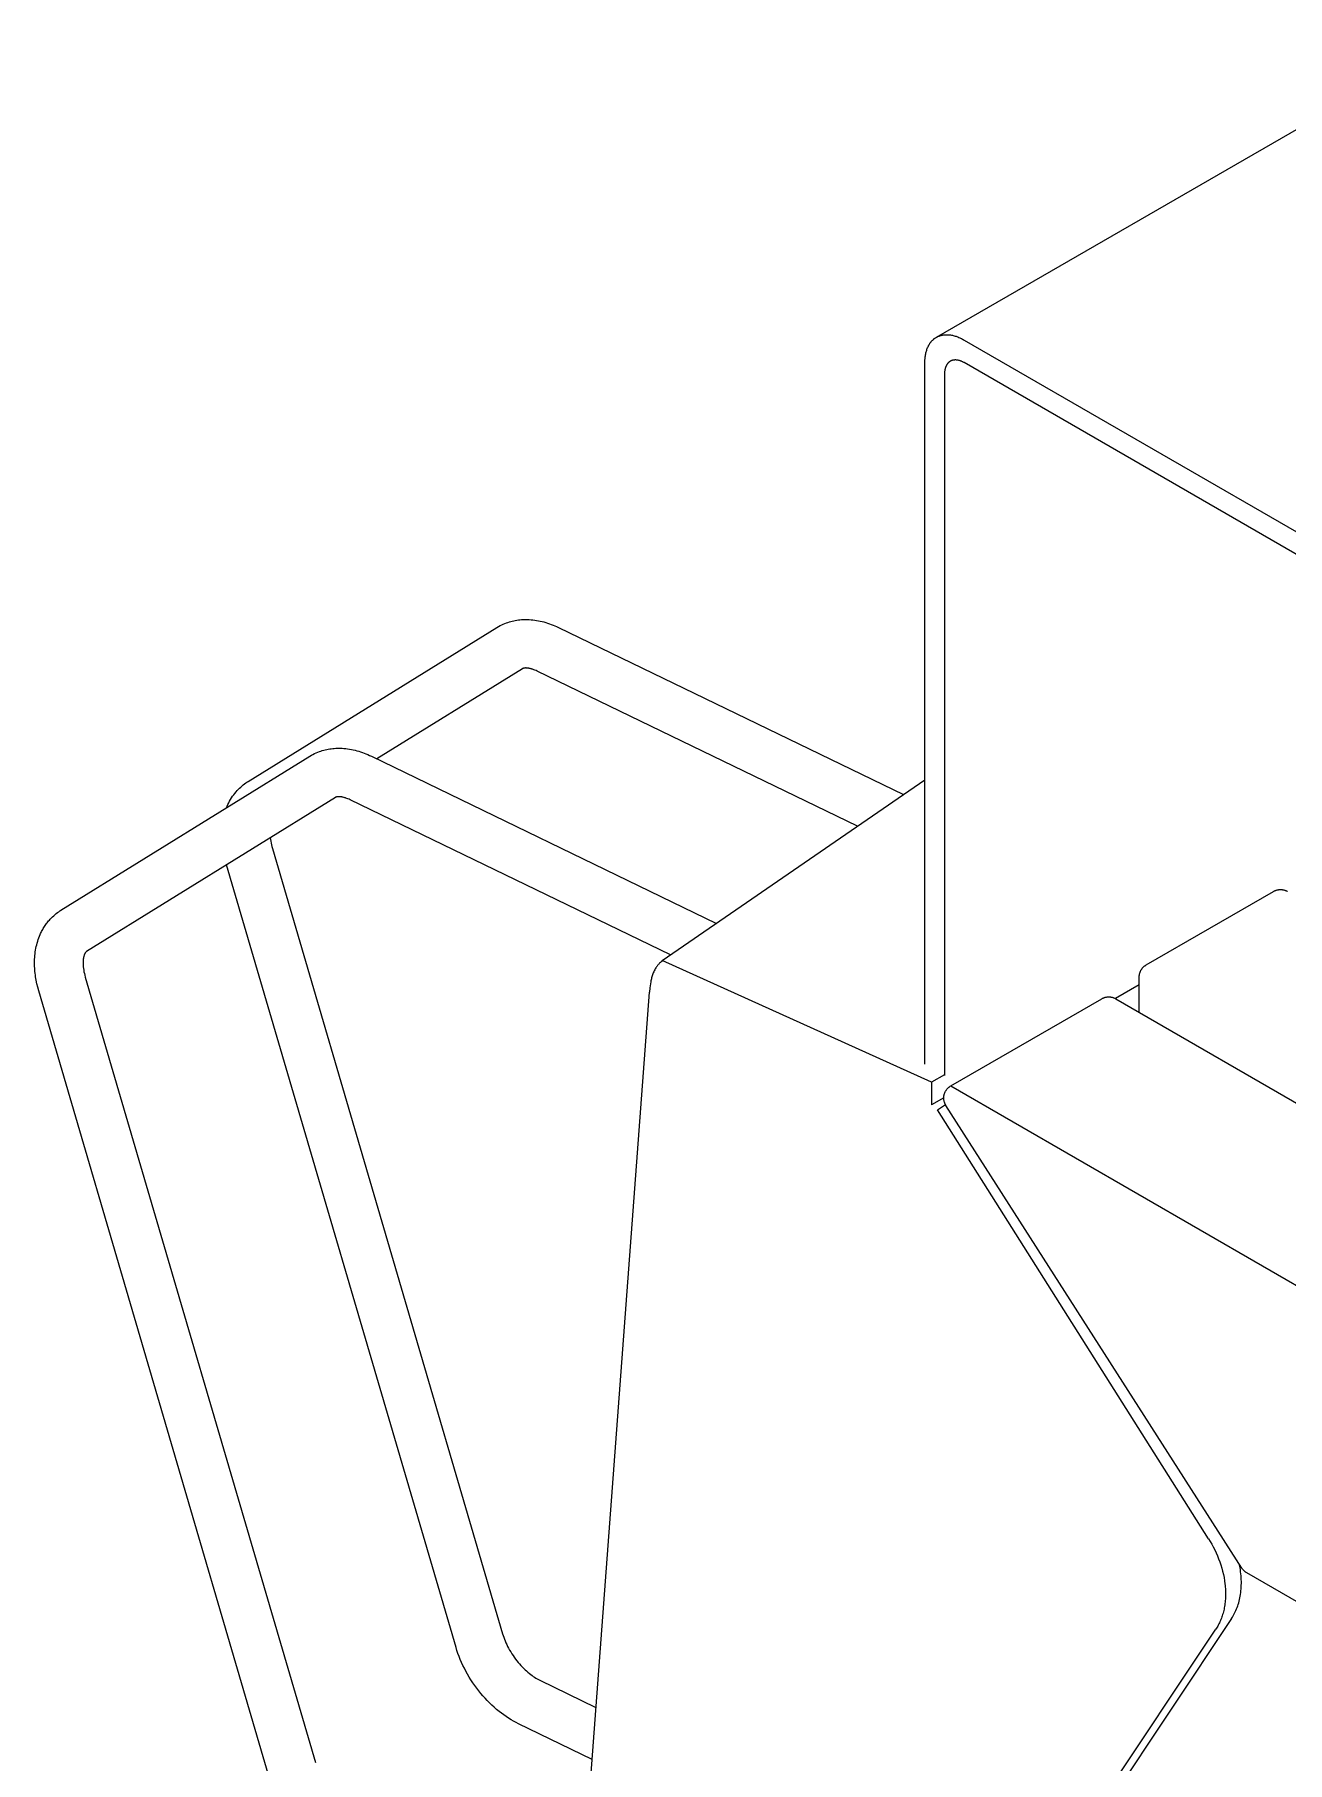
# Model space of a CAD drawing. Header units: inches. Extents: x -9 to 197, y 0 to 134.
# Drawn here: x 127.98 to 137.21, y 74.75 to 87.48 of the extents above; entities that cross this region are included whole.
import ezdxf

# ---------------------------------------------------------------- set-up
doc = ezdxf.new("R2010")
doc.units = ezdxf.units.IN
doc.layers.add('ZANO_R', color=7, linetype='Continuous', lineweight=0)

msp = doc.modelspace()

# ---------------------------------------------------------------- linework, layer by layer
at = {"layer": 'ZANO_R'}
for p, q in [((134.62635, 85.24978), (138.48926, 87.48003)), ((134.55711, 85.16123), (134.55948, 85.16761)), ((134.55948, 85.16761), (134.56203, 85.17385)), ((134.56203, 85.17385), (134.56476, 85.17995)), ((134.56476, 85.17995), (134.56767, 85.18591)), ((134.56767, 85.18591), (134.56919, 85.18883)), ((134.56919, 85.18883), (134.57075, 85.19171)), ((134.57075, 85.19171), (134.57236, 85.19455)), ((134.57236, 85.19455), (134.57402, 85.19734)), ((134.57402, 85.19734), (134.57572, 85.2001)), ((134.57572, 85.2001), (134.57746, 85.20281)), ((134.57746, 85.20281), (134.57925, 85.20548)), ((134.57925, 85.20548), (134.58108, 85.2081)), ((134.58108, 85.2081), (134.58295, 85.21067)), ((134.58295, 85.21067), (134.58487, 85.2132)), ((134.58487, 85.2132), (134.58683, 85.21568)), ((134.58683, 85.21568), (134.58883, 85.21811)), ((134.58883, 85.21811), (134.59088, 85.22049)), ((134.59088, 85.22049), (134.59296, 85.22282)), ((134.59296, 85.22282), (134.59509, 85.2251)), ((134.59509, 85.2251), (134.59726, 85.22733)), ((134.59726, 85.22733), (134.59947, 85.22951)), ((134.59947, 85.22951), (134.60172, 85.23163)), ((134.60172, 85.23163), (134.60402, 85.2337)), ((134.60402, 85.2337), (134.60635, 85.23571)), ((134.60635, 85.23571), (134.60872, 85.23767)), ((134.60872, 85.23767), (134.61112, 85.23957)), ((134.61112, 85.23957), (134.61357, 85.24141)), ((134.61357, 85.24141), (134.61605, 85.2432)), ((134.61605, 85.2432), (134.61857, 85.24493)), ((134.61857, 85.24493), (134.62113, 85.24661)), ((134.62113, 85.24661), (134.62372, 85.24822)), ((134.62372, 85.24822), (134.62635, 85.24978)), ((134.62635, 85.24978), (134.62901, 85.25127)), ((134.62901, 85.25127), (134.6317, 85.25271)), ((134.6317, 85.25271), (134.63443, 85.25409)), ((134.63443, 85.25409), (134.63719, 85.2554)), ((134.63719, 85.2554), (134.63998, 85.25666)), ((134.63998, 85.25666), (134.6428, 85.25786)), ((134.6428, 85.25786), (134.64565, 85.25899)), ((134.64565, 85.25899), (134.64853, 85.26006)), ((134.64853, 85.26006), (134.65144, 85.26107)), ((134.65144, 85.26107), (134.65437, 85.26202)), ((134.65437, 85.26202), (134.65734, 85.26291)), ((134.65734, 85.26291), (134.66033, 85.26374)), ((134.66033, 85.26374), (134.66334, 85.26451)), ((134.66334, 85.26451), (134.66638, 85.26521)), ((134.66638, 85.26521), (134.66944, 85.26585)), ((134.66944, 85.26585), (134.67253, 85.26643)), ((134.67253, 85.26643), (134.67563, 85.26695)), ((134.67563, 85.26695), (134.67876, 85.26741)), ((134.67876, 85.26741), (134.68191, 85.26781)), ((134.68191, 85.26781), (134.68508, 85.26814)), ((134.68508, 85.26814), (134.68826, 85.26842)), ((134.68826, 85.26842), (134.69146, 85.26863)), ((134.69146, 85.26863), (134.69468, 85.26878)), ((134.69468, 85.26878), (134.69792, 85.26888)), ((134.69792, 85.26888), (134.70117, 85.26891)), ((134.70117, 85.26891), (134.70443, 85.26889)), ((134.70443, 85.26889), (134.70771, 85.2688)), ((134.70771, 85.2688), (134.711, 85.26866)), ((134.711, 85.26866), (134.71761, 85.2682)), ((134.71761, 85.2682), (134.72426, 85.26751)), ((134.72426, 85.26751), (134.73094, 85.2666)), ((134.73094, 85.2666), (134.73764, 85.26546)), ((134.73764, 85.26546), (134.74437, 85.26412)), ((134.74437, 85.26412), (134.7511, 85.26256)), ((134.7511, 85.26256), (134.75784, 85.26079)), ((134.75784, 85.26079), (134.76457, 85.25883)), ((134.76457, 85.25883), (134.7713, 85.25667)), ((134.7713, 85.25667), (134.77802, 85.25432)), ((134.77802, 85.25432), (134.78471, 85.25179)), ((134.78471, 85.25179), (134.79138, 85.24909)), ((134.79138, 85.24909), (134.79802, 85.24622)), ((134.79802, 85.24622), (134.80462, 85.24318)), ((134.80462, 85.24318), (134.81118, 85.23999)), ((134.81118, 85.23999), (134.81769, 85.23665)), ((134.81769, 85.23665), (134.82416, 85.23317)), ((134.82416, 85.23317), (134.83057, 85.22955)), ((134.83057, 85.22955), (140.60726, 81.89437)), ((134.54175, 85.0628), (134.54182, 85.07016)), ((134.54175, 79.89361), (134.54175, 85.0628)), ((134.54182, 85.07016), (134.54204, 85.0775)), ((134.54204, 85.0775), (134.54241, 85.08481)), ((134.54241, 85.08481), (134.54292, 85.09209)), ((134.54292, 85.09209), (134.54359, 85.09933)), ((134.54359, 85.09933), (134.54443, 85.10651)), ((134.54443, 85.10651), (134.54542, 85.11364)), ((134.54542, 85.11364), (134.54658, 85.1207)), ((134.54658, 85.1207), (134.5479, 85.12769)), ((134.5479, 85.12769), (134.54939, 85.13459)), ((134.54939, 85.13459), (134.55106, 85.14141)), ((134.55106, 85.14141), (134.5529, 85.14813)), ((134.5529, 85.14813), (134.55492, 85.15474)), ((134.55492, 85.15474), (134.55711, 85.16123)), ((134.69912, 85.04098), (134.69767, 85.038)), ((134.69988, 85.04244), (134.69912, 85.04098)), ((134.70066, 85.04388), (134.69988, 85.04244)), ((134.70147, 85.0453), (134.70066, 85.04388)), ((134.70229, 85.0467), (134.70147, 85.0453)), ((134.70314, 85.04807), (134.70229, 85.0467)), ((134.70402, 85.04943), (134.70314, 85.04807)), ((134.70491, 85.05076), (134.70402, 85.04943)), ((134.70582, 85.05207), (134.70491, 85.05076)), ((134.70676, 85.05336), (134.70582, 85.05207)), ((134.70772, 85.05463), (134.70676, 85.05336)), ((134.7087, 85.05587), (134.70772, 85.05463)), ((134.7097, 85.05708), (134.7087, 85.05587)), ((134.71072, 85.05827), (134.7097, 85.05708)), ((134.71177, 85.05944), (134.71072, 85.05827)), ((134.71283, 85.06058), (134.71177, 85.05944)), ((134.71392, 85.06169), (134.71283, 85.06058)), ((134.71502, 85.06278), (134.71392, 85.06169)), ((134.71615, 85.06384), (134.71502, 85.06278)), ((134.71729, 85.06487), (134.71615, 85.06384)), ((134.71846, 85.06588), (134.71729, 85.06487)), ((134.71964, 85.06686), (134.71846, 85.06588)), ((134.72085, 85.06781), (134.71964, 85.06686)), ((134.72207, 85.06873), (134.72085, 85.06781)), ((134.72331, 85.06963), (134.72207, 85.06873)), ((134.72457, 85.07049), (134.72331, 85.06963)), ((134.72585, 85.07133), (134.72457, 85.07049)), ((134.72714, 85.07214), (134.72585, 85.07133)), ((134.72846, 85.07291), (134.72714, 85.07214)), ((134.72979, 85.07366), (134.72846, 85.07291)), ((134.73114, 85.07438), (134.72979, 85.07366)), ((134.7325, 85.07507), (134.73114, 85.07438)), ((134.73388, 85.07573), (134.7325, 85.07507)), ((134.73527, 85.07636), (134.73388, 85.07573)), ((134.73668, 85.07695), (134.73527, 85.07636)), ((134.73811, 85.07752), (134.73668, 85.07695)), ((134.73955, 85.07806), (134.73811, 85.07752)), ((134.741, 85.07856), (134.73955, 85.07806)), ((134.74247, 85.07904), (134.741, 85.07856)), ((134.74395, 85.07948), (134.74247, 85.07904)), ((134.74545, 85.0799), (134.74395, 85.07948)), ((134.74696, 85.08028), (134.74545, 85.0799)), ((134.74847, 85.08063), (134.74696, 85.08028)), ((134.75001, 85.08095), (134.74847, 85.08063)), ((134.75155, 85.08124), (134.75001, 85.08095)), ((134.7531, 85.0815), (134.75155, 85.08124)), ((134.75467, 85.08173), (134.7531, 85.0815)), ((134.75624, 85.08193), (134.75467, 85.08173)), ((134.75782, 85.0821), (134.75624, 85.08193)), ((134.75942, 85.08223), (134.75782, 85.0821)), ((134.76102, 85.08234), (134.75942, 85.08223)), ((134.76263, 85.08242), (134.76102, 85.08234)), ((134.76424, 85.08246), (134.76263, 85.08242)), ((134.76587, 85.08248), (134.76424, 85.08246)), ((134.7675, 85.08247), (134.76587, 85.08248)), ((134.76914, 85.08243), (134.7675, 85.08247)), ((134.77078, 85.08235), (134.76914, 85.08243)), ((134.77409, 85.08213), (134.77078, 85.08235)), ((134.77741, 85.08178), (134.77409, 85.08213)), ((134.78075, 85.08132), (134.77741, 85.08178)), ((134.78411, 85.08076), (134.78075, 85.08132)), ((134.78747, 85.08008), (134.78411, 85.08076)), ((134.79083, 85.0793), (134.78747, 85.08008)), ((134.7942, 85.07842), (134.79083, 85.0793)), ((134.79757, 85.07744), (134.7942, 85.07842)), ((134.80094, 85.07636), (134.79757, 85.07744)), ((134.80429, 85.07519), (134.80094, 85.07636)), ((134.80764, 85.07392), (134.80429, 85.07519)), ((134.81097, 85.07257), (134.80764, 85.07392)), ((134.81429, 85.07113), (134.81097, 85.07257)), ((134.81759, 85.06962), (134.81429, 85.07113)), ((134.82087, 85.06802), (134.81759, 85.06962)), ((134.82413, 85.06635), (134.82087, 85.06802)), ((134.82736, 85.06461), (134.82413, 85.06635)), ((134.83057, 85.0628), (134.82736, 85.06461)), ((140.60726, 81.72762), (134.83057, 85.0628)), ((134.6862, 84.98311), (134.68616, 84.97943)), ((134.68616, 84.97943), (134.68616, 79.81024)), ((134.68631, 84.98678), (134.6862, 84.98311)), ((134.68649, 84.99043), (134.68631, 84.98678)), ((134.68675, 84.99407), (134.68649, 84.99043)), ((134.68708, 84.99769), (134.68675, 84.99407)), ((134.6875, 85.00128), (134.68708, 84.99769)), ((134.68799, 85.00484), (134.6875, 85.00128)), ((134.68857, 85.00838), (134.68799, 85.00484)), ((134.68923, 85.01187), (134.68857, 85.00838)), ((134.68998, 85.01532), (134.68923, 85.01187)), ((134.69082, 85.01873), (134.68998, 85.01532)), ((134.69174, 85.02209), (134.69082, 85.01873)), ((134.69274, 85.02539), (134.69174, 85.02209)), ((134.69384, 85.02864), (134.69274, 85.02539)), ((134.69503, 85.03183), (134.69384, 85.02864)), ((134.6963, 85.03495), (134.69503, 85.03183)), ((134.69767, 85.038), (134.6963, 85.03495)), ((131.4115, 83.12492), (131.4234, 83.13092)), ((131.4234, 83.13092), (131.43551, 83.1365)), ((131.43551, 83.1365), (131.44781, 83.14166)), ((131.44781, 83.14166), (131.4584, 83.14571)), ((131.4584, 83.14571), (131.46909, 83.14945)), ((131.46909, 83.14945), (131.47988, 83.15287)), ((131.47988, 83.15287), (131.49075, 83.15599)), ((131.49075, 83.15599), (131.5017, 83.15879)), ((131.5017, 83.15879), (131.51272, 83.16129)), ((131.51272, 83.16129), (131.52382, 83.16349)), ((131.52382, 83.16349), (131.53499, 83.16538)), ((131.53499, 83.16538), (131.54621, 83.16697)), ((131.54621, 83.16697), (131.5575, 83.16826)), ((131.5575, 83.16826), (131.56883, 83.16925)), ((131.56883, 83.16925), (131.58021, 83.16995)), ((131.58021, 83.16995), (131.59162, 83.17036)), ((131.59162, 83.17036), (131.60307, 83.17048)), ((131.60307, 83.17048), (131.61456, 83.1703)), ((131.61456, 83.1703), (131.62606, 83.16985)), ((131.62606, 83.16985), (131.63969, 83.16894)), ((131.63969, 83.16894), (131.65332, 83.16764)), ((131.65332, 83.16764), (131.66695, 83.16596)), ((131.66695, 83.16596), (131.68058, 83.1639)), ((131.68058, 83.1639), (131.69419, 83.16146)), ((131.69419, 83.16146), (131.70779, 83.15866)), ((131.70779, 83.15866), (131.72137, 83.15549)), ((131.72137, 83.15549), (131.73492, 83.15197)), ((131.73492, 83.15197), (131.74844, 83.14809)), ((131.74844, 83.14809), (131.76192, 83.14387)), ((131.76192, 83.14387), (131.77535, 83.1393)), ((131.77535, 83.1393), (131.78874, 83.1344)), ((131.78874, 83.1344), (131.80207, 83.12917)), ((129.55451, 81.97605), (131.38835, 83.11168)), ((131.38835, 83.11168), (131.39981, 83.1185)), ((131.39981, 83.1185), (131.4115, 83.12492)), ((131.80207, 83.12917), (131.81534, 83.12362)), ((131.81534, 83.12362), (131.82854, 83.11775)), ((131.82854, 83.11775), (131.84167, 83.11156)), ((131.84167, 83.11156), (134.38393, 81.87995)), ((131.57651, 82.80784), (130.50379, 82.14354)), ((131.5769, 82.80807), (131.57651, 82.80784)), ((131.5773, 82.8083), (131.5769, 82.80807)), ((131.5777, 82.80852), (131.5773, 82.8083)), ((131.5781, 82.80873), (131.5777, 82.80852)), ((131.57851, 82.80893), (131.5781, 82.80873)), ((131.57892, 82.80913), (131.57851, 82.80893)), ((131.57975, 82.8095), (131.57892, 82.80913)), ((131.58059, 82.80985), (131.57975, 82.8095)), ((131.58145, 82.81017), (131.58059, 82.80985)), ((131.58231, 82.81047), (131.58145, 82.81017)), ((131.58318, 82.81075), (131.58231, 82.81047)), ((131.58422, 82.81105), (131.58318, 82.81075)), ((131.58526, 82.81132), (131.58422, 82.81105)), ((131.58631, 82.81157), (131.58526, 82.81132)), ((131.58736, 82.81179), (131.58631, 82.81157)), ((131.58842, 82.81199), (131.58736, 82.81179)), ((131.58948, 82.81217), (131.58842, 82.81199)), ((131.59162, 82.81248), (131.58948, 82.81217)), ((131.59303, 82.81264), (131.59162, 82.81248)), ((131.59445, 82.81278), (131.59303, 82.81264)), ((131.59588, 82.81289), (131.59445, 82.81278)), ((131.5973, 82.81298), (131.59588, 82.81289)), ((131.60015, 82.81308), (131.5973, 82.81298)), ((131.603, 82.81309), (131.60015, 82.81308)), ((131.60586, 82.81301), (131.603, 82.81309)), ((131.60871, 82.81286), (131.60586, 82.81301)), ((131.61156, 82.81264), (131.60871, 82.81286)), ((131.61441, 82.81235), (131.61156, 82.81264)), ((131.61744, 82.81199), (131.61441, 82.81235)), ((131.62046, 82.81156), (131.61744, 82.81199)), ((131.62347, 82.81107), (131.62046, 82.81156)), ((131.62647, 82.81053), (131.62347, 82.81107)), ((131.63244, 82.80928), (131.62647, 82.81053)), ((131.63837, 82.80784), (131.63244, 82.80928)), ((131.64247, 82.80672), (131.63837, 82.80784)), ((131.64656, 82.80553), (131.64247, 82.80672)), ((131.65061, 82.80425), (131.64656, 82.80553)), ((131.65465, 82.8029), (131.65061, 82.80425)), ((131.66137, 82.80048), (131.65465, 82.8029)), ((131.66803, 82.79787), (131.66137, 82.80048)), ((131.677, 82.79404), (131.66803, 82.79787)), ((131.68585, 82.78992), (131.677, 82.79404)), ((134.04524, 81.64691), (131.68585, 82.78992)), ((128.17615, 81.02764), (130.00999, 82.16328)), ((130.00999, 82.16328), (130.02145, 82.1701)), ((130.02145, 82.1701), (130.03314, 82.17651)), ((130.03314, 82.17651), (130.04504, 82.18251)), ((130.04504, 82.18251), (130.05715, 82.18809)), ((130.05715, 82.18809), (130.06945, 82.19325)), ((130.06945, 82.19325), (130.08004, 82.1973)), ((130.08004, 82.1973), (130.09073, 82.20104)), ((130.09073, 82.20104), (130.10151, 82.20447)), ((130.10151, 82.20447), (130.11238, 82.20758)), ((130.11238, 82.20758), (130.12334, 82.21039)), ((130.12334, 82.21039), (130.13436, 82.21289)), ((130.13436, 82.21289), (130.14546, 82.21508)), ((130.14546, 82.21508), (130.15663, 82.21697)), ((130.15663, 82.21697), (130.16785, 82.21856)), ((130.16785, 82.21856), (130.17914, 82.21985)), ((130.17914, 82.21985), (130.19047, 82.22085)), ((130.19047, 82.22085), (130.20184, 82.22155)), ((130.20184, 82.22155), (130.21326, 82.22195)), ((130.21326, 82.22195), (130.22471, 82.22207)), ((130.22471, 82.22207), (130.2362, 82.2219)), ((130.2362, 82.2219), (130.2477, 82.22144)), ((130.2477, 82.22144), (130.26133, 82.22053)), ((130.26133, 82.22053), (130.27496, 82.21923)), ((130.27496, 82.21923), (130.28859, 82.21755)), ((130.28859, 82.21755), (130.30222, 82.21549)), ((130.30222, 82.21549), (130.31583, 82.21305)), ((130.31583, 82.21305), (130.32943, 82.21025)), ((130.32943, 82.21025), (130.34301, 82.20708)), ((130.34301, 82.20708), (130.35656, 82.20356)), ((130.35656, 82.20356), (130.37008, 82.19968)), ((130.37008, 82.19968), (130.38356, 82.19546)), ((130.38356, 82.19546), (130.39699, 82.1909)), ((130.39699, 82.1909), (130.41038, 82.186)), ((130.41038, 82.186), (130.42371, 82.18077)), ((130.42371, 82.18077), (130.43697, 82.17521)), ((130.43697, 82.17521), (130.45018, 82.16934)), ((130.45018, 82.16934), (130.46331, 82.16315)), ((130.46331, 82.16315), (133.00556, 80.93155)), ((132.60703, 80.65733), (134.54175, 81.98854)), ((130.19815, 81.85943), (128.36432, 80.72379)), ((129.43314, 81.85609), (129.44081, 81.86751)), ((129.44081, 81.86751), (129.44885, 81.87868)), ((129.44885, 81.87868), (129.45727, 81.88957)), ((129.45727, 81.88957), (129.46604, 81.90018)), ((129.46604, 81.90018), (129.47515, 81.91048)), ((129.47515, 81.91048), (129.48352, 81.91927)), ((129.48352, 81.91927), (129.49216, 81.9278)), ((129.49216, 81.9278), (129.50107, 81.93604)), ((129.50107, 81.93604), (129.51024, 81.94399)), ((129.51024, 81.94399), (129.51966, 81.95165)), ((129.51966, 81.95165), (129.52931, 81.959)), ((129.52931, 81.959), (129.5392, 81.96605)), ((129.5392, 81.96605), (129.5468, 81.97114)), ((129.5468, 81.97114), (129.55451, 81.97605)), ((130.19854, 81.85967), (130.19815, 81.85943)), ((130.19894, 81.85989), (130.19854, 81.85967)), ((130.19934, 81.86011), (130.19894, 81.85989)), ((130.19974, 81.86032), (130.19934, 81.86011)), ((130.20015, 81.86053), (130.19974, 81.86032)), ((130.20056, 81.86072), (130.20015, 81.86053)), ((130.20139, 81.8611), (130.20056, 81.86072)), ((130.20223, 81.86144), (130.20139, 81.8611)), ((130.20309, 81.86177), (130.20223, 81.86144)), ((130.20395, 81.86206), (130.20309, 81.86177)), ((130.20482, 81.86234), (130.20395, 81.86206)), ((130.20585, 81.86264), (130.20482, 81.86234)), ((130.2069, 81.86291), (130.20585, 81.86264)), ((130.20795, 81.86316), (130.2069, 81.86291)), ((130.209, 81.86338), (130.20795, 81.86316)), ((130.21006, 81.86358), (130.209, 81.86338)), ((130.21112, 81.86376), (130.21006, 81.86358)), ((130.21325, 81.86407), (130.21112, 81.86376)), ((130.21467, 81.86424), (130.21325, 81.86407)), ((130.21609, 81.86437), (130.21467, 81.86424)), ((130.21751, 81.86449), (130.21609, 81.86437)), ((130.21894, 81.86457), (130.21751, 81.86449)), ((130.22179, 81.86467), (130.21894, 81.86457)), ((130.22464, 81.86468), (130.22179, 81.86467)), ((130.2275, 81.86461), (130.22464, 81.86468)), ((130.23035, 81.86445), (130.2275, 81.86461)), ((130.2332, 81.86423), (130.23035, 81.86445)), ((130.23605, 81.86395), (130.2332, 81.86423)), ((130.23908, 81.86358), (130.23605, 81.86395)), ((130.2421, 81.86315), (130.23908, 81.86358)), ((130.24511, 81.86267), (130.2421, 81.86315)), ((130.24811, 81.86212), (130.24511, 81.86267)), ((130.25408, 81.86088), (130.24811, 81.86212)), ((130.26001, 81.85943), (130.25408, 81.86088)), ((130.26411, 81.85832), (130.26001, 81.85943)), ((130.26819, 81.85712), (130.26411, 81.85832)), ((129.39551, 81.78275), (129.40075, 81.79547)), ((129.40075, 81.79547), (129.40641, 81.80801)), ((129.40641, 81.80801), (129.41249, 81.82036)), ((129.41249, 81.82036), (129.41897, 81.8325)), ((129.41897, 81.8325), (129.42586, 81.84441)), ((129.42586, 81.84441), (129.43314, 81.85609)), ((130.27225, 81.85584), (130.26819, 81.85712)), ((130.27628, 81.85449), (130.27225, 81.85584)), ((130.28301, 81.85207), (130.27628, 81.85449)), ((130.28967, 81.84947), (130.28301, 81.85207)), ((130.29864, 81.84564), (130.28967, 81.84947)), ((130.30749, 81.84152), (130.29864, 81.84564)), ((132.66686, 80.69851), (130.30749, 81.84152)), ((129.71869, 81.56252), (129.72016, 81.54925)), ((129.72016, 81.54925), (129.72206, 81.53604)), ((129.72206, 81.53604), (129.72439, 81.52289)), ((129.72439, 81.52289), (129.72715, 81.50983)), ((129.72715, 81.50983), (129.73033, 81.49687)), ((129.73033, 81.49687), (129.73394, 81.48402)), ((129.73394, 81.48402), (131.43003, 75.69789)), ((131.08707, 75.59736), (129.39691, 81.36325)), ((136.17206, 80.62518), (137.11071, 81.16711)), ((137.11071, 81.16711), (137.11373, 81.16878)), ((137.11373, 81.16878), (137.1168, 81.17035)), ((137.1168, 81.17035), (137.11992, 81.17182)), ((137.11992, 81.17182), (137.12309, 81.17318)), ((137.12309, 81.17318), (137.12631, 81.17443)), ((137.12631, 81.17443), (137.12956, 81.17558)), ((137.12956, 81.17558), (137.13285, 81.17661)), ((137.13285, 81.17661), (137.13617, 81.17753)), ((137.13617, 81.17753), (137.13953, 81.17834)), ((137.13953, 81.17834), (137.14291, 81.17903)), ((137.14291, 81.17903), (137.14631, 81.17961)), ((137.14631, 81.17961), (137.14972, 81.18008)), ((137.14972, 81.18008), (137.15316, 81.18043)), ((137.15316, 81.18043), (137.1566, 81.18066)), ((137.1566, 81.18066), (137.16004, 81.18078)), ((137.16004, 81.18078), (137.16349, 81.18078)), ((137.16349, 81.18078), (137.16694, 81.18066)), ((137.16694, 81.18066), (137.17038, 81.18043)), ((137.17038, 81.18043), (137.17381, 81.18008)), ((137.17381, 81.18008), (137.17723, 81.17961)), ((137.17723, 81.17961), (137.18063, 81.17903)), ((137.18063, 81.17903), (137.18401, 81.17834)), ((137.18401, 81.17834), (137.18736, 81.17753)), ((137.18736, 81.17753), (137.19069, 81.17661)), ((137.19069, 81.17661), (137.19398, 81.17558)), ((137.19398, 81.17558), (137.19723, 81.17443)), ((137.19723, 81.17443), (137.20045, 81.17318)), ((137.20045, 81.17318), (137.20362, 81.17182)), ((137.20362, 81.17182), (137.20674, 81.17035)), ((137.20674, 81.17035), (137.20981, 81.16878)), ((137.20981, 81.16878), (137.21283, 81.16711)), ((128.09679, 80.96207), (128.10516, 80.97087)), ((128.10516, 80.97087), (128.1138, 80.97939)), ((128.1138, 80.97939), (128.12271, 80.98763)), ((128.12271, 80.98763), (128.13188, 80.99558)), ((128.13188, 80.99558), (128.1413, 81.00324)), ((128.1413, 81.00324), (128.15095, 81.0106)), ((128.15095, 81.0106), (128.16084, 81.01764)), ((128.16084, 81.01764), (128.16843, 81.02273)), ((128.16843, 81.02273), (128.17615, 81.02764)), ((128.01805, 80.83659), (128.02315, 80.84869)), ((128.02315, 80.84869), (128.02668, 80.8565)), ((128.02668, 80.8565), (128.03034, 80.86422)), ((128.03034, 80.86422), (128.03415, 80.87185)), ((128.03415, 80.87185), (128.03811, 80.87939)), ((128.03811, 80.87939), (128.04221, 80.88684)), ((128.04221, 80.88684), (128.04645, 80.8942)), ((128.04645, 80.8942), (128.05084, 80.90146)), ((128.05084, 80.90146), (128.05537, 80.90862)), ((128.05537, 80.90862), (128.06005, 80.91568)), ((128.06005, 80.91568), (128.06487, 80.92263)), ((128.06487, 80.92263), (128.06983, 80.92949)), ((128.06983, 80.92949), (128.07494, 80.93623)), ((128.07494, 80.93623), (128.08019, 80.94286)), ((128.08019, 80.94286), (128.08558, 80.94938)), ((128.08558, 80.94938), (128.09112, 80.95579)), ((128.09112, 80.95579), (128.09679, 80.96207)), ((127.98572, 80.70767), (127.98745, 80.7211)), ((127.98745, 80.7211), (127.98952, 80.73442)), ((127.98952, 80.73442), (127.99191, 80.74764)), ((127.99191, 80.74764), (127.99463, 80.76075)), ((127.99463, 80.76075), (127.99769, 80.77373)), ((127.99769, 80.77373), (128.00108, 80.78659)), ((128.00108, 80.78659), (128.00481, 80.79931)), ((128.00481, 80.79931), (128.00888, 80.81189)), ((128.00888, 80.81189), (128.01329, 80.82432)), ((128.01329, 80.82432), (128.01805, 80.83659)), ((128.354, 80.71214), (128.35344, 80.71115)), ((128.35458, 80.71312), (128.354, 80.71214)), ((128.35518, 80.71408), (128.35458, 80.71312)), ((128.3558, 80.71503), (128.35518, 80.71408)), ((128.35645, 80.71597), (128.3558, 80.71503)), ((128.35712, 80.71689), (128.35645, 80.71597)), ((128.35781, 80.71779), (128.35712, 80.71689)), ((128.35853, 80.71867), (128.35781, 80.71779)), ((128.35908, 80.71931), (128.35853, 80.71867)), ((128.35965, 80.71994), (128.35908, 80.71931)), ((128.36023, 80.72054), (128.35965, 80.71994)), ((128.36084, 80.72113), (128.36023, 80.72054)), ((128.36114, 80.72141), (128.36084, 80.72113)), ((128.36146, 80.72169), (128.36114, 80.72141)), ((128.36178, 80.72197), (128.36146, 80.72169)), ((128.3621, 80.72224), (128.36178, 80.72197)), ((128.36243, 80.7225), (128.3621, 80.72224)), ((128.36277, 80.72275), (128.36243, 80.7225)), ((128.36311, 80.723), (128.36277, 80.72275)), ((128.36346, 80.72324), (128.36311, 80.723)), ((128.36432, 80.72379), (128.36346, 80.72324)), ((127.9818, 80.63932), (127.98196, 80.65313)), ((127.98193, 80.62678), (127.9818, 80.63932)), ((127.9823, 80.61419), (127.98193, 80.62678)), ((127.98196, 80.65313), (127.98242, 80.66688)), ((127.98293, 80.60156), (127.9823, 80.61419)), ((127.98242, 80.66688), (127.9832, 80.68055)), ((127.98379, 80.58889), (127.98293, 80.60156)), ((127.9832, 80.68055), (127.9843, 80.69416)), ((127.9849, 80.57618), (127.98379, 80.58889)), ((127.9843, 80.69416), (127.98572, 80.70767)), ((128.3393, 80.64669), (128.33919, 80.63936)), ((128.33919, 80.63936), (128.33926, 80.6336)), ((128.33926, 80.6336), (128.33942, 80.62822)), ((128.33962, 80.65402), (128.3393, 80.64669)), ((128.33942, 80.62822), (128.3397, 80.62273)), ((128.34017, 80.66133), (128.33962, 80.65402)), ((128.3397, 80.62273), (128.34008, 80.61711)), ((128.34008, 80.61711), (128.34058, 80.61139)), ((128.34055, 80.66498), (128.34017, 80.66133)), ((128.34099, 80.66862), (128.34055, 80.66498)), ((128.34058, 80.61139), (128.3419, 80.59963)), ((128.34181, 80.67427), (128.34099, 80.66862)), ((128.34282, 80.67988), (128.34181, 80.67427)), ((128.3419, 80.59963), (128.34369, 80.58748)), ((128.3434, 80.68268), (128.34282, 80.67988)), ((128.34403, 80.68546), (128.3434, 80.68268)), ((128.34369, 80.58748), (128.34594, 80.57496)), ((128.34472, 80.68823), (128.34403, 80.68546)), ((128.34546, 80.69099), (128.34472, 80.68823)), ((128.34621, 80.6936), (128.34546, 80.69099)), ((128.34703, 80.6962), (128.34621, 80.6936)), ((128.34791, 80.69877), (128.34703, 80.6962)), ((128.34885, 80.70131), (128.34791, 80.69877)), ((128.34988, 80.70383), (128.34885, 80.70131)), ((128.35098, 80.70631), (128.34988, 80.70383)), ((128.35156, 80.70754), (128.35098, 80.70631)), ((128.35216, 80.70875), (128.35156, 80.70754)), ((128.35279, 80.70996), (128.35216, 80.70875)), ((128.35344, 80.71115), (128.35279, 80.70996)), ((132.55125, 80.58904), (132.54748, 80.58192)), ((132.55531, 80.59611), (132.55125, 80.58904)), ((132.55967, 80.60314), (132.55531, 80.59611)), ((132.56197, 80.60663), (132.55967, 80.60314)), ((132.56435, 80.61011), (132.56197, 80.60663)), ((132.56681, 80.61358), (132.56435, 80.61011)), ((132.56935, 80.61703), (132.56681, 80.61358)), ((132.57198, 80.62047), (132.56935, 80.61703)), ((132.5747, 80.6239), (132.57198, 80.62047)), ((132.57751, 80.62731), (132.5747, 80.6239)), ((132.58041, 80.63071), (132.57751, 80.62731)), ((132.58339, 80.63409), (132.58041, 80.63071)), ((132.58648, 80.63746), (132.58339, 80.63409)), ((132.59293, 80.64415), (132.58648, 80.63746)), ((132.59977, 80.65077), (132.59293, 80.64415)), ((132.60703, 80.65733), (132.59977, 80.65077)), ((134.5908, 79.76108), (132.60703, 80.65733)), ((136.13221, 80.58326), (136.13384, 80.5863)), ((136.13384, 80.5863), (136.13556, 80.58929)), ((136.13556, 80.58929), (136.13739, 80.59222)), ((136.13739, 80.59222), (136.13931, 80.59508)), ((136.13931, 80.59508), (136.14133, 80.59788)), ((136.14133, 80.59788), (136.14344, 80.60061)), ((136.14344, 80.60061), (136.14564, 80.60326)), ((136.14564, 80.60326), (136.14793, 80.60584)), ((136.14793, 80.60584), (136.15031, 80.60834)), ((136.15031, 80.60834), (136.15277, 80.61076)), ((136.15277, 80.61076), (136.15531, 80.61309)), ((136.15531, 80.61309), (136.15792, 80.61534)), ((136.15792, 80.61534), (136.16061, 80.61749)), ((136.16061, 80.61749), (136.16338, 80.61956)), ((136.16338, 80.61956), (136.16621, 80.62153)), ((136.16621, 80.62153), (136.1691, 80.6234)), ((136.1691, 80.6234), (136.17206, 80.62518)), ((127.98625, 80.56345), (127.9849, 80.57618)), ((127.98785, 80.55068), (127.98625, 80.56345)), ((127.98967, 80.53789), (127.98785, 80.55068)), ((127.99174, 80.52508), (127.98967, 80.53789)), ((127.99403, 80.51225), (127.99174, 80.52508)), ((127.99932, 80.48655), (127.99403, 80.51225)), ((128.00552, 80.46082), (127.99932, 80.48655)), ((128.01262, 80.43508), (128.00552, 80.46082)), ((128.34594, 80.57496), (128.34866, 80.56213)), ((128.34866, 80.56213), (128.35188, 80.549)), ((128.35188, 80.549), (128.35558, 80.53561)), ((128.35558, 80.53561), (130.05167, 74.74948)), ((132.51666, 80.47102), (132.51486, 80.45587)), ((132.51877, 80.48613), (132.51666, 80.47102)), ((132.52131, 80.50117), (132.51877, 80.48613)), ((132.52277, 80.50865), (132.52131, 80.50117)), ((132.52437, 80.51612), (132.52277, 80.50865)), ((132.52613, 80.52356), (132.52437, 80.51612)), ((132.52807, 80.53097), (132.52613, 80.52356)), ((132.53018, 80.53836), (132.52807, 80.53097)), ((132.53249, 80.54571), (132.53018, 80.53836)), ((132.53502, 80.55303), (132.53249, 80.54571)), ((132.53776, 80.56031), (132.53502, 80.55303)), ((132.54075, 80.56755), (132.53776, 80.56031)), ((132.54398, 80.57476), (132.54075, 80.56755)), ((132.54748, 80.58192), (132.54398, 80.57476)), ((136.12101, 80.47779), (135.94615, 80.37684)), ((136.12101, 80.53675), (136.12106, 80.5402)), ((136.12101, 80.2759), (136.12101, 80.53675)), ((136.12106, 80.5402), (136.12124, 80.54364)), ((136.12124, 80.54364), (136.12153, 80.54708)), ((136.12153, 80.54708), (136.12194, 80.5505)), ((136.12194, 80.5505), (136.12246, 80.55391)), ((136.12246, 80.55391), (136.1231, 80.5573)), ((136.1231, 80.5573), (136.12385, 80.56067)), ((136.12385, 80.56067), (136.12471, 80.56401)), ((136.12471, 80.56401), (136.12569, 80.56732)), ((136.12569, 80.56732), (136.12678, 80.57059)), ((136.12678, 80.57059), (136.12797, 80.57382)), ((136.12797, 80.57382), (136.12928, 80.57702)), ((136.12928, 80.57702), (136.13069, 80.58016)), ((136.13069, 80.58016), (136.13221, 80.58326)), ((129.70871, 74.64895), (128.01262, 80.43508)), ((131.8026, 70.93089), (132.51178, 80.42547)), ((132.51486, 80.45587), (132.51178, 80.42547)), ((134.73189, 79.73347), (135.84515, 80.37621)), ((135.84515, 80.37621), (135.84816, 80.37788)), ((135.84816, 80.37788), (135.85123, 80.37945)), ((135.85123, 80.37945), (135.85436, 80.38092)), ((135.85436, 80.38092), (135.85753, 80.38228)), ((135.85753, 80.38228), (135.86074, 80.38353)), ((135.86074, 80.38353), (135.86399, 80.38468)), ((135.86399, 80.38468), (135.86728, 80.38571)), ((135.86728, 80.38571), (135.87061, 80.38663)), ((135.87061, 80.38663), (135.87396, 80.38744)), ((135.87396, 80.38744), (135.87734, 80.38813)), ((135.87734, 80.38813), (135.88074, 80.38871)), ((135.88074, 80.38871), (135.88416, 80.38918)), ((135.88416, 80.38918), (135.88759, 80.38953)), ((135.88759, 80.38953), (135.89103, 80.38976)), ((135.89103, 80.38976), (135.89448, 80.38988)), ((135.89448, 80.38988), (135.89793, 80.38988)), ((135.89793, 80.38988), (135.90138, 80.38976)), ((135.90138, 80.38976), (135.90482, 80.38953)), ((135.90482, 80.38953), (135.90825, 80.38918)), ((135.90825, 80.38918), (135.91167, 80.38871)), ((135.91167, 80.38871), (135.91507, 80.38813)), ((135.91507, 80.38813), (135.91844, 80.38744)), ((135.91844, 80.38744), (135.9218, 80.38663)), ((135.9218, 80.38663), (135.92512, 80.38571)), ((135.92512, 80.38571), (135.92841, 80.38468)), ((135.92841, 80.38468), (135.93167, 80.38353)), ((135.93167, 80.38353), (135.93488, 80.38228)), ((135.93488, 80.38228), (135.93805, 80.38092)), ((135.93805, 80.38092), (135.94117, 80.37945)), ((135.94117, 80.37945), (135.94424, 80.37788)), ((135.94424, 80.37788), (135.94726, 80.37621)), ((135.94726, 80.37621), (180.90662, 54.41891)), ((134.68616, 79.81613), (134.5908, 79.76108)), ((134.5908, 79.76108), (134.5908, 79.59433)), ((134.69204, 79.69155), (134.69367, 79.69459)), ((134.69367, 79.69459), (134.69539, 79.69758)), ((134.69539, 79.69758), (134.69722, 79.70051)), ((134.69722, 79.70051), (134.69914, 79.70337)), ((134.69914, 79.70337), (134.70116, 79.70617)), ((134.70116, 79.70617), (134.70327, 79.7089)), ((134.70327, 79.7089), (134.70547, 79.71155)), ((134.70547, 79.71155), (134.70776, 79.71413)), ((134.70776, 79.71413), (134.71014, 79.71663)), ((134.71014, 79.71663), (134.7126, 79.71905)), ((134.7126, 79.71905), (134.71514, 79.72138)), ((134.71514, 79.72138), (134.71775, 79.72363)), ((134.71775, 79.72363), (134.72044, 79.72579)), ((134.72044, 79.72579), (134.72321, 79.72785)), ((134.72321, 79.72785), (134.72604, 79.72982)), ((134.72604, 79.72982), (134.72893, 79.7317)), ((134.72893, 79.7317), (134.73189, 79.73347)), ((134.73189, 79.73347), (179.83713, 53.69195)), ((134.68084, 79.64632), (134.5908, 79.59433)), ((134.63529, 79.55674), (134.69321, 79.59632)), ((134.68084, 79.64504), (134.68089, 79.64849)), ((134.68089, 79.64162), (134.68084, 79.64504)), ((134.68089, 79.64849), (134.68107, 79.65193)), ((134.68106, 79.63821), (134.68089, 79.64162)), ((134.68135, 79.6348), (134.68106, 79.63821)), ((134.68107, 79.65193), (134.68136, 79.65537)), ((134.68175, 79.63141), (134.68135, 79.6348)), ((134.68136, 79.65537), (134.68177, 79.6588)), ((134.68226, 79.62803), (134.68175, 79.63141)), ((134.68177, 79.6588), (134.68229, 79.6622)), ((134.68289, 79.62467), (134.68226, 79.62803)), ((134.68229, 79.6622), (134.68293, 79.66559)), ((134.68363, 79.62133), (134.68289, 79.62467)), ((134.68293, 79.66559), (134.68368, 79.66896)), ((134.68447, 79.61802), (134.68363, 79.62133)), ((134.68368, 79.66896), (134.68454, 79.6723)), ((134.68543, 79.61474), (134.68447, 79.61802)), ((134.68454, 79.6723), (134.68552, 79.67561)), ((134.6865, 79.6115), (134.68543, 79.61474)), ((134.68552, 79.67561), (134.68661, 79.67888)), ((134.68768, 79.60829), (134.6865, 79.6115)), ((134.68661, 79.67888), (134.6878, 79.68212)), ((134.68896, 79.60512), (134.68768, 79.60829)), ((134.6878, 79.68212), (134.68911, 79.68531)), ((134.69035, 79.602), (134.68896, 79.60512)), ((134.68911, 79.68531), (134.69052, 79.68845)), ((134.69184, 79.59892), (134.69035, 79.602)), ((134.69052, 79.68845), (134.69204, 79.69155)), ((134.69344, 79.5959), (134.69184, 79.59892)), ((134.69513, 79.59293), (134.69344, 79.5959)), ((134.69692, 79.59002), (134.69513, 79.59293)), ((136.87775, 76.18018), (134.69692, 79.59002)), ((136.63101, 76.39785), (134.63529, 79.55674)), ((136.63101, 76.39785), (136.64316, 76.37805)), ((136.64316, 76.37805), (136.65489, 76.35774)), ((136.65489, 76.35774), (136.66615, 76.33695)), ((136.66615, 76.33695), (136.67692, 76.31572)), ((136.67692, 76.31572), (136.68715, 76.29408)), ((136.68715, 76.29408), (136.6968, 76.27207)), ((136.6968, 76.27207), (136.70584, 76.24972)), ((136.70584, 76.24972), (136.71423, 76.2271)), ((136.71423, 76.2271), (136.72194, 76.20423)), ((136.72194, 76.20423), (136.72895, 76.18118)), ((136.72895, 76.18118), (136.73521, 76.158)), ((136.73521, 76.158), (136.74071, 76.13473)), ((136.74071, 76.13473), (136.74543, 76.11143)), ((136.86083, 76.19679), (136.85787, 76.21126)), ((136.86348, 76.18233), (136.86083, 76.19679)), ((136.86582, 76.16789), (136.86348, 76.18233)), ((136.86785, 76.15349), (136.86582, 76.16789)), ((136.86955, 76.13912), (136.86785, 76.15349)), ((136.87094, 76.12482), (136.86955, 76.13912)), ((136.87968, 76.17727), (136.87775, 76.18018)), ((136.8817, 76.17443), (136.87968, 76.17727)), ((136.88383, 76.17167), (136.8817, 76.17443)), ((136.88604, 76.16897), (136.88383, 76.17167)), ((136.88835, 76.16636), (136.88604, 76.16897)), ((136.89074, 76.16382), (136.88835, 76.16636)), ((136.89322, 76.16137), (136.89074, 76.16382)), ((136.89579, 76.15901), (136.89322, 76.16137)), ((136.89843, 76.15673), (136.89579, 76.15901)), ((136.90115, 76.15454), (136.89843, 76.15673)), ((136.90394, 76.15245), (136.90115, 76.15454)), ((136.9068, 76.15046), (136.90394, 76.15245)), ((136.90972, 76.14856), (136.9068, 76.15046)), ((136.91272, 76.14676), (136.90972, 76.14856)), ((177.82866, 52.52393), (136.91272, 76.14676)), ((136.74543, 76.11143), (136.74935, 76.08817)), ((136.74935, 76.08817), (136.75245, 76.06498)), ((136.75245, 76.06498), (136.75369, 76.05344)), ((136.75369, 76.05344), (136.75473, 76.04194)), ((136.75473, 76.04194), (136.75555, 76.03049)), ((136.75555, 76.03049), (136.75617, 76.01909)), ((136.75617, 76.01909), (136.75658, 76.00775)), ((136.75658, 76.00775), (136.75678, 75.99649)), ((136.86903, 76.00086), (136.87051, 76.01406)), ((136.87051, 76.01406), (136.87168, 76.02743)), ((136.87201, 76.11059), (136.87094, 76.12482)), ((136.87168, 76.02743), (136.87253, 76.04096)), ((136.87276, 76.09644), (136.87201, 76.11059)), ((136.87253, 76.04096), (136.87307, 76.05464)), ((136.87318, 76.08239), (136.87276, 76.09644)), ((136.87307, 76.05464), (136.87329, 76.06846)), ((136.87329, 76.06846), (136.87318, 76.08239)), ((136.74548, 75.8789), (136.74327, 75.86893)), ((136.7475, 75.889), (136.74548, 75.8789)), ((136.74933, 75.89924), (136.7475, 75.889)), ((136.75096, 75.90961), (136.74933, 75.89924)), ((136.7524, 75.92009), (136.75096, 75.90961)), ((136.75364, 75.9307), (136.7524, 75.92009)), ((136.75467, 75.94142), (136.75364, 75.9307)), ((136.75551, 75.95224), (136.75467, 75.94142)), ((136.75613, 75.96317), (136.75551, 75.95224)), ((136.75656, 75.97419), (136.75613, 75.96317)), ((136.75677, 75.9853), (136.75656, 75.97419)), ((136.75678, 75.99649), (136.75677, 75.9853)), ((136.8336, 75.86957), (136.83816, 75.8803)), ((136.83816, 75.8803), (136.84247, 75.89129)), ((136.84247, 75.89129), (136.84653, 75.90254)), ((136.84653, 75.90254), (136.85033, 75.91404)), ((136.85033, 75.91404), (136.85386, 75.92578)), ((136.85386, 75.92578), (136.85711, 75.93775)), ((136.85711, 75.93775), (136.86008, 75.94995)), ((136.86008, 75.94995), (136.86276, 75.96237)), ((136.86276, 75.96237), (136.86515, 75.975)), ((136.86515, 75.975), (136.86725, 75.98783)), ((136.86725, 75.98783), (136.86903, 76.00086)), ((136.80154, 75.81088), (133.15483, 70.33367)), ((136.69887, 75.7537), (136.69439, 75.74604)), ((136.70322, 75.76154), (136.69887, 75.7537)), ((136.70742, 75.76956), (136.70322, 75.76154)), ((136.71148, 75.77776), (136.70742, 75.76956)), ((136.7154, 75.78613), (136.71148, 75.77776)), ((136.71916, 75.79468), (136.7154, 75.78613)), ((136.72276, 75.80339), (136.71916, 75.79468)), ((136.7262, 75.81228), (136.72276, 75.80339)), ((136.72948, 75.82133), (136.7262, 75.81228)), ((136.73259, 75.83054), (136.72948, 75.82133)), ((136.73553, 75.83991), (136.73259, 75.83054)), ((136.73829, 75.84944), (136.73553, 75.83991)), ((136.74087, 75.85911), (136.73829, 75.84944)), ((136.74327, 75.86893), (136.74087, 75.85911)), ((136.80154, 75.81088), (136.8074, 75.81996)), ((136.8074, 75.81996), (136.81306, 75.82933)), ((136.81306, 75.82933), (136.81852, 75.83898)), ((136.81852, 75.83898), (136.82377, 75.8489)), ((136.82377, 75.8489), (136.8288, 75.8591)), ((136.8288, 75.8591), (136.8336, 75.86957)), ((131.43003, 75.69789), (131.43408, 75.68476)), ((131.43408, 75.68476), (131.43858, 75.6715)), ((131.43858, 75.6715), (131.44351, 75.65815)), ((131.44351, 75.65815), (131.44888, 75.64473)), ((131.44888, 75.64473), (131.45466, 75.63127)), ((131.45466, 75.63127), (131.46086, 75.6178)), ((133.03835, 70.25406), (136.68505, 75.73127)), ((136.68978, 75.73856), (136.68505, 75.73127)), ((136.69439, 75.74604), (136.68978, 75.73856)), ((131.09397, 75.57498), (131.08707, 75.59736)), ((131.10151, 75.55268), (131.09397, 75.57498)), ((131.10969, 75.53048), (131.10151, 75.55268)), ((131.11849, 75.50839), (131.10969, 75.53048)), ((131.12792, 75.48643), (131.11849, 75.50839)), ((131.46086, 75.6178), (131.46747, 75.60434)), ((131.46747, 75.60434), (131.47448, 75.59092)), ((131.47448, 75.59092), (131.48207, 75.57725)), ((131.48207, 75.57725), (131.49003, 75.56372)), ((131.49003, 75.56372), (131.49835, 75.55034)), ((131.49835, 75.55034), (131.50702, 75.53716)), ((131.50702, 75.53716), (131.51602, 75.52418)), ((131.51602, 75.52418), (131.52532, 75.51144)), ((131.52532, 75.51144), (131.53492, 75.49896)), ((131.53492, 75.49896), (131.54481, 75.48676)), ((131.13795, 75.46461), (131.12792, 75.48643)), ((131.14859, 75.44295), (131.13795, 75.46461)), ((131.15981, 75.42148), (131.14859, 75.44295)), ((131.17175, 75.39996), (131.15981, 75.42148)), ((131.18423, 75.37873), (131.17175, 75.39996)), ((131.19725, 75.35781), (131.18423, 75.37873)), ((131.54481, 75.48676), (131.55458, 75.47528)), ((131.55458, 75.47528), (131.56456, 75.46414)), ((131.56456, 75.46414), (131.5747, 75.45336)), ((131.5747, 75.45336), (131.58501, 75.44294)), ((131.58501, 75.44294), (131.59544, 75.43291)), ((131.59544, 75.43291), (131.60599, 75.42328)), ((131.60599, 75.42328), (131.61662, 75.41407)), ((131.61662, 75.41407), (131.62732, 75.40529)), ((131.62732, 75.40529), (131.63714, 75.39766)), ((131.63714, 75.39766), (131.64694, 75.39045)), ((131.64694, 75.39045), (131.65669, 75.38366)), ((131.65669, 75.38366), (131.66638, 75.37729)), ((131.66638, 75.37729), (131.67598, 75.37135)), ((131.67598, 75.37135), (131.68547, 75.36583)), ((131.68547, 75.36583), (131.69482, 75.36076)), ((131.21079, 75.3372), (131.19725, 75.35781)), ((131.22484, 75.31693), (131.21079, 75.3372)), ((131.23939, 75.29702), (131.22484, 75.31693)), ((131.25443, 75.27748), (131.23939, 75.29702)), ((131.26994, 75.25833), (131.25443, 75.27748)), ((131.28551, 75.24006), (131.26994, 75.25833)), ((131.30145, 75.22225), (131.28551, 75.24006)), ((131.69482, 75.36076), (131.70402, 75.35612)), ((131.70402, 75.35612), (132.11815, 75.15549)), ((131.31777, 75.20492), (131.30145, 75.22225)), ((131.33445, 75.18807), (131.31777, 75.20492)), ((131.35147, 75.17172), (131.33445, 75.18807)), ((131.36883, 75.1559), (131.35147, 75.17172)), ((131.38652, 75.1406), (131.36883, 75.1559)), ((131.40451, 75.12585), (131.38652, 75.1406)), ((131.42176, 75.11246), (131.40451, 75.12585)), ((131.43924, 75.0996), (131.42176, 75.11246)), ((131.45693, 75.08729), (131.43924, 75.0996)), ((131.47482, 75.07555), (131.45693, 75.08729)), ((131.4929, 75.06439), (131.47482, 75.07555)), ((131.51116, 75.05382), (131.4929, 75.06439)), ((131.5296, 75.04385), (131.51116, 75.05382)), ((131.5482, 75.03449), (131.5296, 75.04385)), ((132.08952, 74.77224), (131.5482, 75.03449))]:
    msp.add_line(p, q, dxfattribs=at)

doc.saveas('drawing.dxf')
